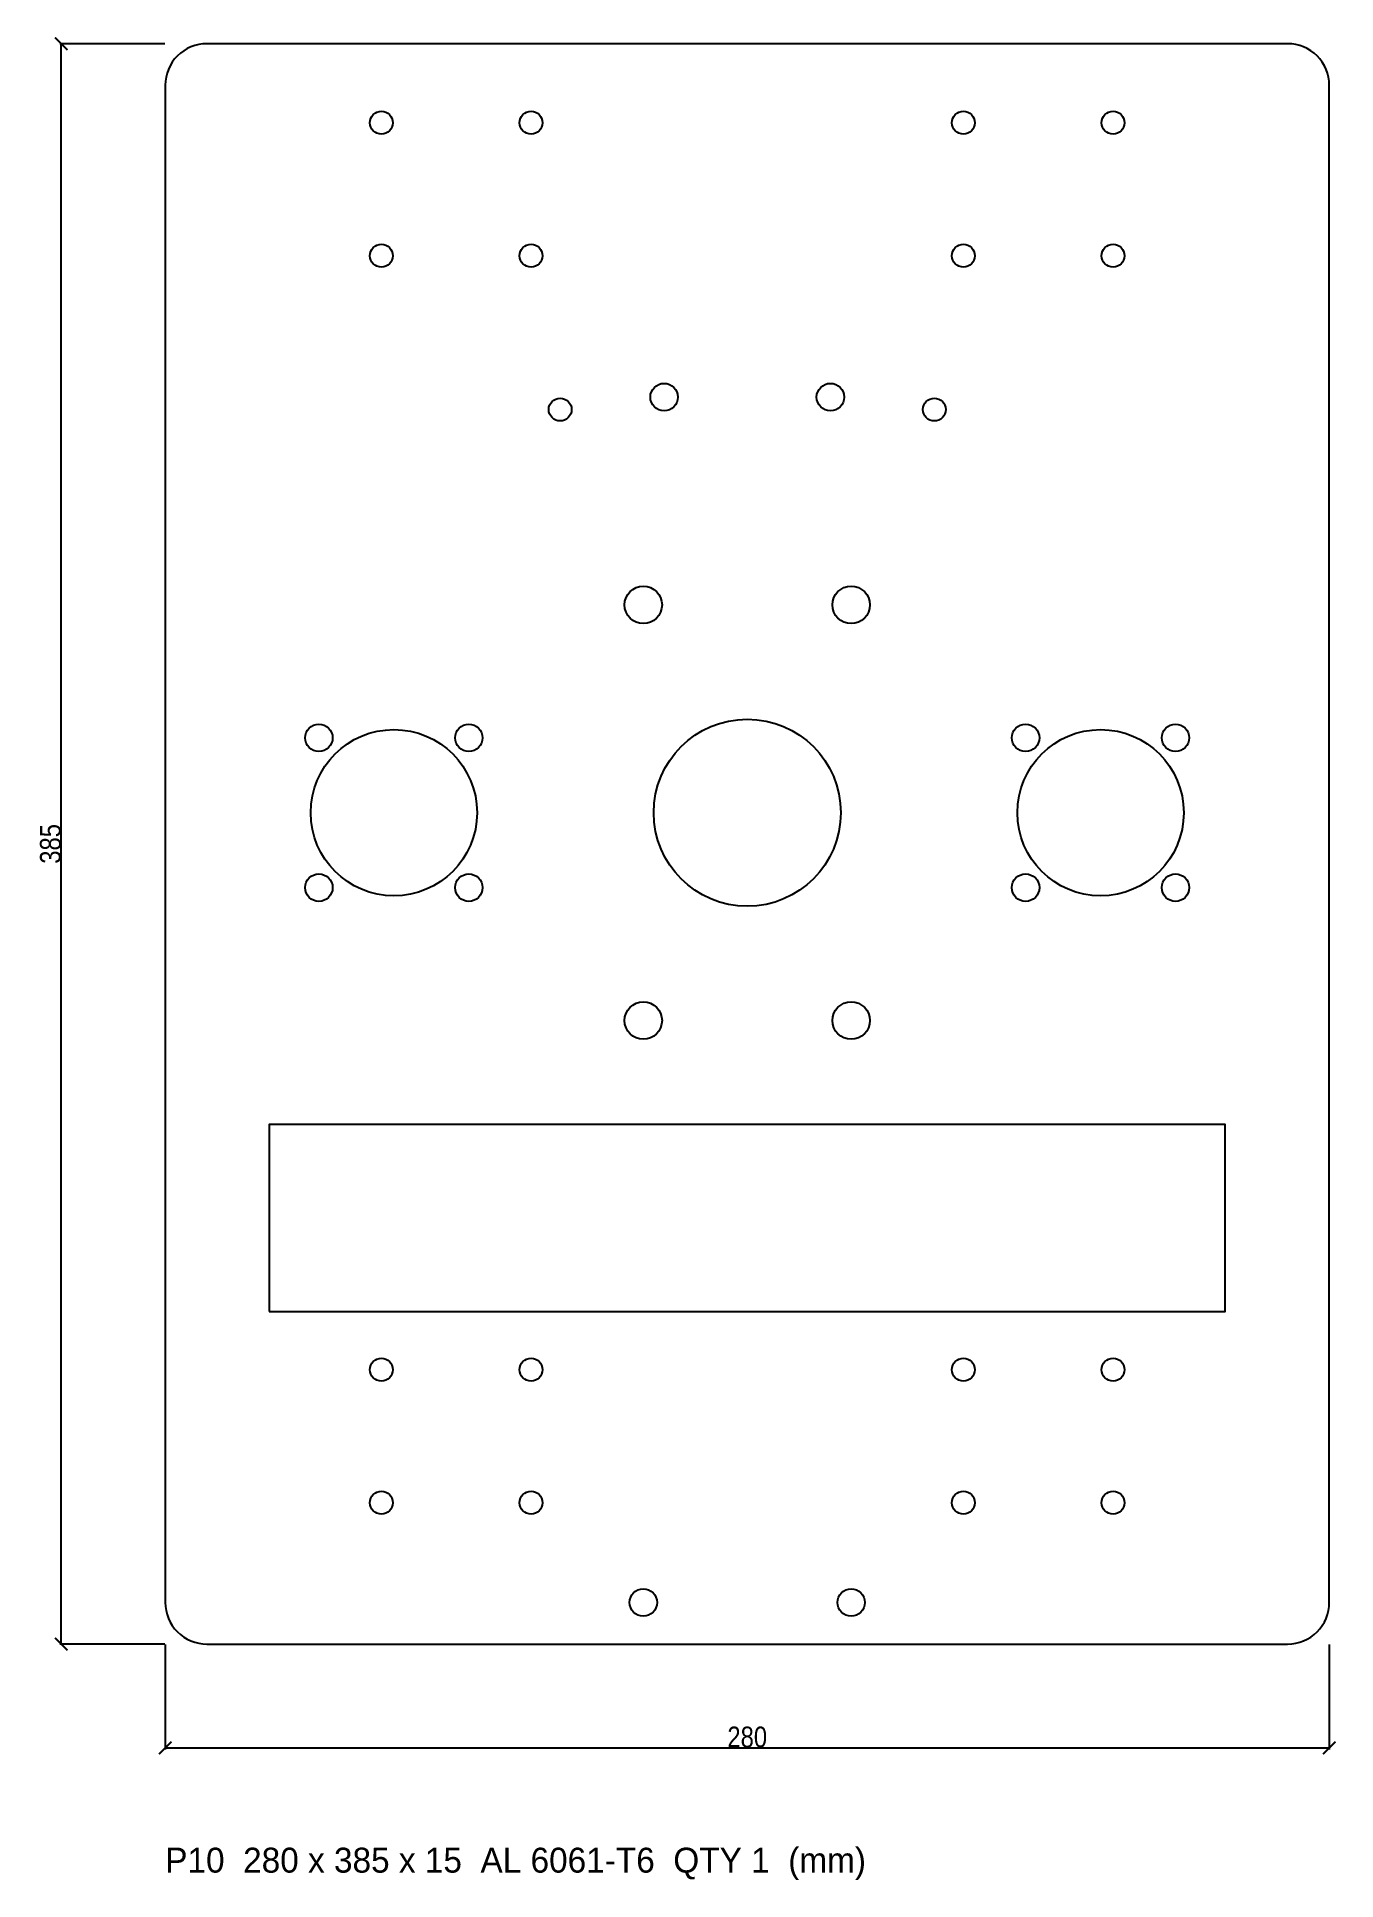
# Model space of a CAD drawing. Header units: millimetres. Extents: x -171 to 142, y -249 to 194.
import ezdxf

# ---------------------------------------------------------------- set-up
doc = ezdxf.new("R2010")
doc.units = ezdxf.units.MM
for name, color, linetype in [('CUT', 7, 'Continuous'), ('DIM', 5, 'Continuous'), ('HOLES', 1, 'Continuous'), ('TEXT', 3, 'Continuous')]:
    doc.layers.add(name, color=color, linetype=linetype)
doc.styles.add('OpenSansCondensed-Light', font='OpenSansCondensed-Light.ttf')
doc.dimstyles.new('EZDXF', dxfattribs={"dimtxt": 0.25, "dimasz": 0.175, "dimexe": 0.375, "dimexo": 0.125, "dimgap": 0.1, "dimtad": 1, "dimlfac": 100, "dimzin": 12, "dimdsep": 46, "dimtxsty": 'OpenSansCondensed-Light', "dimblk": 'ARCHTICK', "dimcen": 2.5, "dimazin": 3, "dimtfac": 0.5, "dimtmove": 2, "dimatfit": 3})

# ---------------------------------------------------------------- blocks, each defined once
blk = doc.blocks.new('_ARCHTICK')
at = {"color": 0, "linetype": 'BYBLOCK', "const_width": 0.15}
blk.add_lwpolyline([(-0.5, -0.5), (0.5, 0.5)], dxfattribs=at)

msp = doc.modelspace()

# ---------------------------------------------------------------- linework, layer by layer
at = {"layer": 'CUT'}
msp.add_lwpolyline([(-130, -192.5), (130, -192.5, 0.414214), (140, -182.5), (140, 182.5, 0.414214), (130, 192.5), (-130, 192.5, 0.414214), (-140, 182.5), (-140, -182.5, 0.414214)], format="xyb", close=True, dxfattribs=at)
msp.add_lwpolyline([(-115, -112.5), (115, -112.5), (115, -67.5), (-115, -67.5)], close=True, dxfattribs=at)
at = {"layer": 'HOLES'}
for centre, radius in [((-88, 173.5), 2.75), ((-52, 173.5), 2.75), ((52, 173.5), 2.75), ((88, 173.5), 2.75), ((-88, 141.5), 2.75), ((-52, 141.5), 2.75), ((52, 141.5), 2.75), ((88, 141.5), 2.75), ((-45, 104.5), 2.75), ((-20, 107.5), 3.3), ((20, 107.5), 3.3), ((45, 104.5), 2.75), ((-25, 57.5), 4.5), ((25, 57.5), 4.5), ((-103.03, 25.53), 3.3), ((-85, 7.5), 20), ((-66.97, 25.53), 3.3), ((0, 7.5), 22.5), ((66.97, 25.53), 3.3), ((85, 7.5), 20), ((103.03, 25.53), 3.3), ((-103.03, -10.53), 3.3), ((-66.97, -10.53), 3.3), ((66.97, -10.53), 3.3), ((103.03, -10.53), 3.3), ((-25, -42.5), 4.5), ((25, -42.5), 4.5), ((-88, -126.5), 2.75), ((-52, -126.5), 2.75), ((52, -126.5), 2.75), ((88, -126.5), 2.75), ((-88, -158.5), 2.75), ((-52, -158.5), 2.75), ((52, -158.5), 2.75), ((88, -158.5), 2.75), ((-25, -182.5), 3.3), ((25, -182.5), 3.3)]:
    msp.add_circle(centre, radius, dxfattribs=at)

# ---------------------------------------------------------------- texts
at = {"layer": 'TEXT'}
msp.add_text('P10  280 x 385 x 15  AL 6061-T6  QTY 1  (mm)', height=6, dxfattribs=at).set_placement((-140, -247.5))

# ---------------------------------------------------------------- dimensions: what is measured, and where the dimension line sits
at = {"layer": 'DIM'}
msp.add_linear_dim(base=(-165, -192.5), p1=(-140, -192.5), p2=(-140, 192.5), angle=90, dimstyle='EZDXF', override={"dimtxt": 5, "dimasz": 3, "dimdec": 1, "dimlfac": 1, "dimzin": 8}, dxfattribs=at).render()
msp.add_linear_dim(base=(-140, -217.5), p1=(-140, -192.5), p2=(140, -192.5), dimstyle='EZDXF', override={"dimtxt": 5, "dimasz": 3, "dimdec": 1, "dimlfac": 1, "dimzin": 8}, dxfattribs=at).render()

doc.saveas('drawing.dxf')
